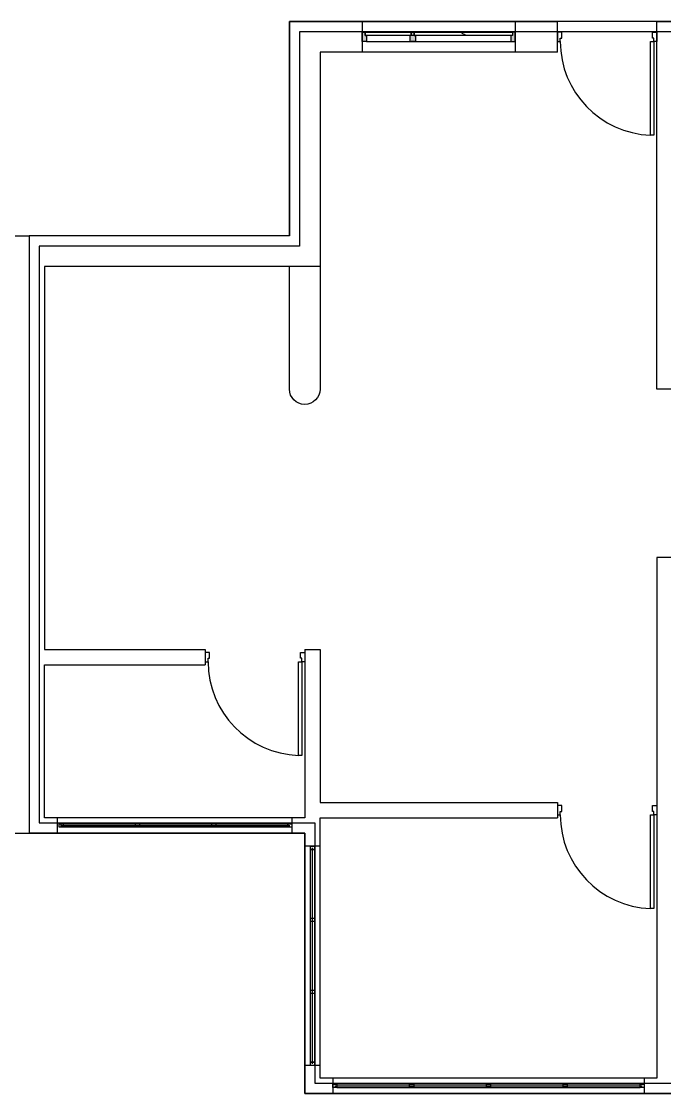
# Model space of a CAD drawing. Header units: inches. Extents: x 9745481 to 9746597, y 8297765 to 8298846.
# Drawn here: x 9746036.3 to 9746288.3, y 8297765.5 to 8298185.5 of the extents above; entities that cross this region are included whole.
import ezdxf

# ---------------------------------------------------------------- set-up
doc = ezdxf.new("R2010")
doc.units = ezdxf.units.IN
doc.header["$MEASUREMENT"] = 0
doc.layers.add('door', color=7, linetype='Continuous')
doc.layers.add('wall', color=7, linetype='Continuous')

# ---------------------------------------------------------------- blocks, each defined once
blk = doc.blocks.new('*U5')
at = {"layer": 'door'}
for points in [[(-37.31, 1.83), (-39, 1.83), (-39, -1.83), (-37.86, -1.83), (-37.86, -0.49), (-37.31, -0.49), (-37.31, 1.83)], [(-1.69, 1.83), (0, 1.83), (0, -1.83), (-1.14, -1.83), (-1.14, -0.49), (-1.69, -0.49), (-1.69, 1.83)]]:
    blk.add_lwpolyline(points, dxfattribs=at)
blk.add_lwpolyline([(-1.14, -1.83), (-1.14, -38.55), (-2.48, -38.55), (-2.48, -1.83)], close=True, dxfattribs=at)
blk.add_arc((-1.14, -1.83), 36.72, 180, 267.9101, dxfattribs=at)
blk = doc.blocks.new('5 feet window')
at = {"layer": 'door'}
h = blk.add_hatch(color=256, dxfattribs=at)
h.dxf.hatch_style = 1
h.paths.add_polyline_path([(-28.31, 2.32), (-28.86, 2.32), (-28.86, 3.66), (-30, 3.66), (-30, 0), (-29.06, 0), (-28.31, 0)])
h.paths.add_polyline_path([(-9.07, 2.32), (-9.62, 2.32), (-11.31, 2.32), (-11.31, 0), (-10.56, 0), (-9.07, 0)])
h.paths.add_polyline_path([(-9.62, 3.66), (-10.76, 3.66), (-10.76, 2.32), (-9.62, 2.32)])
h.paths.add_polyline_path([(30, 3.66), (28.86, 3.66), (28.86, 2.32), (28.31, 2.32), (28.31, 0), (29.06, 0), (30, 0)])
for p, q in [((-30, 7.83), (-30, -4.17)), ((30, 7.83), (30, -4.17)), ((-28.86, 2.32), (-28.86, 3.66)), ((-28.31, 2.32), (-28.86, 2.32)), ((-28.31, 0), (28.31, 0)), ((-9.07, 2.32), (-11.31, 2.32)), ((-10.76, 3.66), (-9.62, 3.66)), ((-9.62, 2.32), (-9.62, 3.66)), ((9.02, 3.66), (9.02, 3.29)), ((10.22, 2.69), (10.22, 2.32)), ((28.86, 2.32), (28.31, 2.32)), ((28.86, 3.66), (28.86, 2.32))]:
    blk.add_line(p, q, dxfattribs=at)
for points in [[(-29.06, 0), (-30, 0), (-30, 3.66), (-28.86, 3.66), (-28.86, 2.32), (-28.31, 2.32), (-28.31, 0), (-29.06, 0)], [(-9.62, 2.32), (-9.62, 3.66), (-10.76, 3.66), (-10.76, 2.32), (-11.31, 2.32), (-11.31, 0), (-10.56, 0)], [(-10.76, 2.32), (-10.76, 3.66), (-9.62, 3.66), (-9.62, 2.32), (-9.07, 2.32), (-9.07, 0), (-9.82, 0)], [(9.02, 3.66), (9.02, 3.29), (10.22, 2.69), (10.22, 2.32)], [(29.06, 0), (30, 0), (30, 3.66), (28.86, 3.66), (28.86, 2.32), (28.31, 2.32), (28.31, 0), (29.06, 0)], [(-9.82, 0), (-10.76, 0)], [(-10.56, 0), (-9.62, 0)]]:
    blk.add_lwpolyline(points, dxfattribs=at)
for points in [[(-28.86, 3.66), (-10.76, 3.66), (-10.76, 2.32), (-28.86, 2.32)], [(-9.62, 3.66), (28.86, 3.66), (28.86, 2.32), (-9.62, 2.32)]]:
    blk.add_lwpolyline(points, close=True, dxfattribs=at)
for p in [(-9.62, 3.66), (9.62, 3.66)]:
    blk.add_point(p, dxfattribs=at)
blk = doc.blocks.new('*U14')
at = {"layer": 'door'}
blk.add_lwpolyline([(-0.8, 0.65), (0.8, 0.65), (0.8, -0.65), (-0.8, -0.65)], close=True, dxfattribs=at)
blk = doc.blocks.new('*U15')
at = {"layer": 'door', "color": 0, "linetype": 'ByBlock', "lineweight": -2, "transparency": 16777216}
for p in [(9746051.93, 8297870.51), (9746081.8, 8297870.51), (9746111.67, 8297870.51), (9746141.53, 8297870.51)]:
    blk.add_blockref('*U14', p, dxfattribs=at)
blk = doc.blocks.new('*U16')
at = {"layer": 'door'}
blk.add_lwpolyline([(0.65, 0.8), (0.65, -0.8), (-0.65, -0.8), (-0.65, 0.8)], close=True, dxfattribs=at)
blk = doc.blocks.new('*U17')
at = {"layer": 'door', "color": 0, "linetype": 'ByBlock', "lineweight": -2, "transparency": 16777216, "rotation": 90}
for p in [(9746150.4, 8297861.71), (9746150.4, 8297833.53), (9746150.4, 8297805.35), (9746150.4, 8297777.16)]:
    blk.add_blockref('*U16', p, dxfattribs=at)
blk = doc.blocks.new('*U18')
at = {"layer": 'door'}
blk.add_lwpolyline([(-0.8, 0.65), (0.8, 0.65), (0.8, -0.65), (-0.8, -0.65)], close=True, dxfattribs=at)
blk = doc.blocks.new('*U19')
at = {"layer": 'door', "color": 0, "linetype": 'ByBlock', "lineweight": -2, "transparency": 16777216}
for p in [(9746159.13, 8297768.51), (9746189.23, 8297768.51), (9746219.33, 8297768.51), (9746249.43, 8297768.51), (9746279.53, 8297768.51)]:
    blk.add_blockref('*U18', p, dxfattribs=at)
blk = doc.blocks.new('*U196')
at = {"layer": 'door'}
blk.add_lwpolyline([(-0.8, 0.65), (0.8, 0.65), (0.8, -0.65), (-0.8, -0.65)], close=True, dxfattribs=at)
blk = doc.blocks.new('*U197')
at = {"layer": 'door', "color": 0, "linetype": 'ByBlock', "lineweight": -2, "transparency": 16777216}
for p in [(9746051.93, 8297870.51, 120), (9746081.8, 8297870.51, 120), (9746111.67, 8297870.51, 120), (9746141.53, 8297870.51, 120)]:
    blk.add_blockref('*U196', p, dxfattribs=at)
blk = doc.blocks.new('*U198')
at = {"layer": 'door'}
blk.add_lwpolyline([(0.65, 0.8), (0.65, -0.8), (-0.65, -0.8), (-0.65, 0.8)], close=True, dxfattribs=at)
blk = doc.blocks.new('*U199')
at = {"layer": 'door', "color": 0, "linetype": 'ByBlock', "lineweight": -2, "transparency": 16777216, "rotation": 90}
for p in [(9746150.4, 8297861.71, 120), (9746150.4, 8297833.53, 120), (9746150.4, 8297805.35, 120), (9746150.4, 8297777.16, 120)]:
    blk.add_blockref('*U198', p, dxfattribs=at)
blk = doc.blocks.new('*U200')
at = {"layer": 'door'}
blk.add_lwpolyline([(-0.8, 0.65), (0.8, 0.65), (0.8, -0.65), (-0.8, -0.65)], close=True, dxfattribs=at)
blk = doc.blocks.new('*U201')
at = {"layer": 'door', "color": 0, "linetype": 'ByBlock', "lineweight": -2, "transparency": 16777216}
for p in [(9746159.13, 8297768.51, 120), (9746189.23, 8297768.51, 120), (9746219.33, 8297768.51, 120), (9746249.43, 8297768.51, 120), (9746279.53, 8297768.51, 120)]:
    blk.add_blockref('*U200', p, dxfattribs=at)
blk = doc.blocks.new('*U274')
at = {"layer": 'door'}
blk.add_lwpolyline([(-0.8, 0.65), (0.8, 0.65), (0.8, -0.65), (-0.8, -0.65)], close=True, dxfattribs=at)
blk = doc.blocks.new('*U275')
at = {"layer": 'door', "color": 0, "linetype": 'ByBlock', "lineweight": -2, "transparency": 16777216}
for p in [(9746051.93, 8297870.51, 240), (9746081.8, 8297870.51, 240), (9746111.67, 8297870.51, 240), (9746141.53, 8297870.51, 240)]:
    blk.add_blockref('*U274', p, dxfattribs=at)
blk = doc.blocks.new('*U276')
at = {"layer": 'door'}
blk.add_lwpolyline([(0.65, 0.8), (0.65, -0.8), (-0.65, -0.8), (-0.65, 0.8)], close=True, dxfattribs=at)
blk = doc.blocks.new('*U277')
at = {"layer": 'door', "color": 0, "linetype": 'ByBlock', "lineweight": -2, "transparency": 16777216, "rotation": 90}
for p in [(9746150.4, 8297861.71, 240), (9746150.4, 8297833.53, 240), (9746150.4, 8297805.35, 240), (9746150.4, 8297777.16, 240)]:
    blk.add_blockref('*U276', p, dxfattribs=at)
blk = doc.blocks.new('*U278')
at = {"layer": 'door'}
blk.add_lwpolyline([(-0.8, 0.65), (0.8, 0.65), (0.8, -0.65), (-0.8, -0.65)], close=True, dxfattribs=at)
blk = doc.blocks.new('*U279')
at = {"layer": 'door', "color": 0, "linetype": 'ByBlock', "lineweight": -2, "transparency": 16777216}
for p in [(9746159.13, 8297768.51, 240), (9746189.23, 8297768.51, 240), (9746219.33, 8297768.51, 240), (9746249.43, 8297768.51, 240), (9746279.53, 8297768.51, 240)]:
    blk.add_blockref('*U278', p, dxfattribs=at)
blk = doc.blocks.new('*U352')
at = {"layer": 'door'}
blk.add_lwpolyline([(-0.8, 0.65), (0.8, 0.65), (0.8, -0.65), (-0.8, -0.65)], close=True, dxfattribs=at)
blk = doc.blocks.new('*U353')
at = {"layer": 'door', "color": 0, "linetype": 'ByBlock', "lineweight": -2, "transparency": 16777216}
for p in [(9746051.93, 8297870.51, 360), (9746081.8, 8297870.51, 360), (9746111.67, 8297870.51, 360), (9746141.53, 8297870.51, 360)]:
    blk.add_blockref('*U352', p, dxfattribs=at)
blk = doc.blocks.new('*U354')
at = {"layer": 'door'}
blk.add_lwpolyline([(0.65, 0.8), (0.65, -0.8), (-0.65, -0.8), (-0.65, 0.8)], close=True, dxfattribs=at)
blk = doc.blocks.new('*U355')
at = {"layer": 'door', "color": 0, "linetype": 'ByBlock', "lineweight": -2, "transparency": 16777216, "rotation": 90}
for p in [(9746150.4, 8297861.71, 360), (9746150.4, 8297833.53, 360), (9746150.4, 8297805.35, 360), (9746150.4, 8297777.16, 360)]:
    blk.add_blockref('*U354', p, dxfattribs=at)
blk = doc.blocks.new('*U356')
at = {"layer": 'door'}
blk.add_lwpolyline([(-0.8, 0.65), (0.8, 0.65), (0.8, -0.65), (-0.8, -0.65)], close=True, dxfattribs=at)
blk = doc.blocks.new('*U357')
at = {"layer": 'door', "color": 0, "linetype": 'ByBlock', "lineweight": -2, "transparency": 16777216}
for p in [(9746159.13, 8297768.51, 360), (9746189.23, 8297768.51, 360), (9746219.33, 8297768.51, 360), (9746249.43, 8297768.51, 360), (9746279.53, 8297768.51, 360)]:
    blk.add_blockref('*U356', p, dxfattribs=at)
blk = doc.blocks.new('*U430')
at = {"layer": 'door'}
blk.add_lwpolyline([(-0.8, 0.65), (0.8, 0.65), (0.8, -0.65), (-0.8, -0.65)], close=True, dxfattribs=at)
blk = doc.blocks.new('*U431')
at = {"layer": 'door', "color": 0, "linetype": 'ByBlock', "lineweight": -2, "transparency": 16777216}
for p in [(9746051.93, 8297870.51, 480), (9746081.8, 8297870.51, 480), (9746111.67, 8297870.51, 480), (9746141.53, 8297870.51, 480)]:
    blk.add_blockref('*U430', p, dxfattribs=at)
blk = doc.blocks.new('*U432')
at = {"layer": 'door'}
blk.add_lwpolyline([(0.65, 0.8), (0.65, -0.8), (-0.65, -0.8), (-0.65, 0.8)], close=True, dxfattribs=at)
blk = doc.blocks.new('*U433')
at = {"layer": 'door', "color": 0, "linetype": 'ByBlock', "lineweight": -2, "transparency": 16777216, "rotation": 90}
for p in [(9746150.4, 8297861.71, 480), (9746150.4, 8297833.53, 480), (9746150.4, 8297805.35, 480), (9746150.4, 8297777.16, 480)]:
    blk.add_blockref('*U432', p, dxfattribs=at)
blk = doc.blocks.new('*U434')
at = {"layer": 'door'}
blk.add_lwpolyline([(-0.8, 0.65), (0.8, 0.65), (0.8, -0.65), (-0.8, -0.65)], close=True, dxfattribs=at)
blk = doc.blocks.new('*U435')
at = {"layer": 'door', "color": 0, "linetype": 'ByBlock', "lineweight": -2, "transparency": 16777216}
for p in [(9746159.13, 8297768.51, 480), (9746189.23, 8297768.51, 480), (9746219.33, 8297768.51, 480), (9746249.43, 8297768.51, 480), (9746279.53, 8297768.51, 480)]:
    blk.add_blockref('*U434', p, dxfattribs=at)

msp = doc.modelspace()

# ---------------------------------------------------------------- linework, layer by layer
for p, q in [((9746597.35, 8298185.53), (9746141.32, 8298185.53)), ((9746597.35, 8298185.53, 120), (9746141.32, 8298185.53, 120)), ((9746597.35, 8298185.53, 240), (9746141.32, 8298185.53, 240)), ((9746597.35, 8298185.53, 360), (9746141.32, 8298185.53, 360)), ((9746597.35, 8298185.53, 480), (9746141.32, 8298185.53, 480)), ((9746141.32, 8298101.53), (9746039.32, 8298101.53)), ((9746039.32, 8298101.53), (9746039.32, 8297867.5)), ((9746141.32, 8298101.53, 120), (9746039.32, 8298101.53, 120)), ((9746039.32, 8298101.53, 120), (9746039.32, 8297867.5, 120)), ((9746141.32, 8298101.53, 240), (9746039.32, 8298101.53, 240)), ((9746039.32, 8298101.53, 240), (9746039.32, 8297867.5, 240)), ((9746141.32, 8298101.53, 360), (9746039.32, 8298101.53, 360)), ((9746039.32, 8298101.53, 360), (9746039.32, 8297867.5, 360)), ((9746141.32, 8298101.53, 480), (9746039.32, 8298101.53, 480)), ((9746039.32, 8298101.53, 480), (9746039.32, 8297867.5, 480)), ((9746039.33, 8298101.51), (9746039.33, 8297867.51)), ((9746039.33, 8298101.51, 120), (9746039.33, 8297867.51, 120)), ((9746039.33, 8298101.51, 240), (9746039.33, 8297867.51, 240)), ((9746039.33, 8298101.51, 360), (9746039.33, 8297867.51, 360)), ((9746039.33, 8298101.51, 480), (9746039.33, 8297867.51, 480)), ((9746039.32, 8297867.5), (9746147.32, 8297867.5)), ((9746039.32, 8297867.5, 120), (9746147.32, 8297867.5, 120)), ((9746039.32, 8297867.5, 240), (9746147.32, 8297867.5, 240)), ((9746039.32, 8297867.5, 360), (9746147.32, 8297867.5, 360)), ((9746039.32, 8297867.5, 480), (9746147.32, 8297867.5, 480)), ((9746147.32, 8297867.5), (9746147.32, 8297765.5)), ((9746147.32, 8297867.5, 120), (9746147.32, 8297765.5, 120)), ((9746147.32, 8297867.5, 240), (9746147.32, 8297765.5, 240)), ((9746147.32, 8297867.5, 360), (9746147.32, 8297765.5, 360)), ((9746147.32, 8297867.5, 480), (9746147.32, 8297765.5, 480)), ((9746147.32, 8297765.5), (9746435.35, 8297765.5)), ((9746147.32, 8297765.5, 120), (9746435.35, 8297765.5, 120)), ((9746147.32, 8297765.5, 240), (9746435.35, 8297765.5, 240)), ((9746147.32, 8297765.5, 360), (9746435.35, 8297765.5, 360)), ((9746147.32, 8297765.5, 480), (9746435.35, 8297765.5, 480))]:
    msp.add_line(p, q)
for points in [[(9746141.33, 8298185.51), (9746141.32, 8298101.53), (9746039.33, 8298101.53), (9746039.33, 8297867.5), (9746147.32, 8297867.5), (9746147.32, 8297765.5), (9746435.35, 8297765.5), (9746435.35, 8297837.5), (9746525.33, 8297837.5), (9746525.33, 8297861.5), (9746597.33, 8297861.51), (9746597.33, 8298185.53), (9746141.33, 8298185.51)], [(9746039.33, 8297867.51), (9746147.33, 8297867.51), (9746147.33, 8297765.51), (9746435.33, 8297765.51), (9746435.33, 8297837.51), (9746525.33, 8297837.51), (9746525.33, 8297861.51), (9746597.33, 8297861.51), (9746597.33, 8298185.51), (9746141.33, 8298185.51), (9746141.33, 8298101.51), (9746039.33, 8298101.51), (9746039.33, 8297867.51), (9746147.33, 8297867.51), (9746147.33, 8297765.51)], [(9746141.33, 8298185.51), (9746141.33, 8298101.51), (9746039.33, 8298101.51), (9746039.33, 8297867.51), (9746039.33, 8297867.51), (9746147.33, 8297867.51), (9746147.33, 8297765.51), (9746435.33, 8297765.51), (9746435.33, 8297837.51), (9746525.33, 8297837.51), (9746525.33, 8297861.51), (9746597.33, 8297861.51), (9746597.33, 8298185.51), (9746597.33, 8298185.51), (9746141.33, 8298185.51)]]:
    msp.add_lwpolyline(points)
for points, elevation in [([(9746141.33, 8298185.51), (9746141.32, 8298101.53), (9746039.33, 8298101.53), (9746039.33, 8297867.5), (9746147.32, 8297867.5), (9746147.32, 8297765.5), (9746435.35, 8297765.5), (9746435.35, 8297837.5), (9746525.33, 8297837.5), (9746525.33, 8297861.5), (9746597.33, 8297861.51), (9746597.33, 8298185.53), (9746141.33, 8298185.51)], 120), ([(9746141.33, 8298185.51), (9746141.32, 8298101.53), (9746039.33, 8298101.53), (9746039.33, 8297867.5), (9746147.32, 8297867.5), (9746147.32, 8297765.5), (9746435.35, 8297765.5), (9746435.35, 8297837.5), (9746525.33, 8297837.5), (9746525.33, 8297861.5), (9746597.33, 8297861.51), (9746597.33, 8298185.53), (9746141.33, 8298185.51)], 240), ([(9746141.33, 8298185.51), (9746141.32, 8298101.53), (9746039.33, 8298101.53), (9746039.33, 8297867.5), (9746147.32, 8297867.5), (9746147.32, 8297765.5), (9746435.35, 8297765.5), (9746435.35, 8297837.5), (9746525.33, 8297837.5), (9746525.33, 8297861.5), (9746597.33, 8297861.51), (9746597.33, 8298185.53), (9746141.33, 8298185.51)], 360), ([(9746141.33, 8298185.51), (9746141.32, 8298101.53), (9746039.33, 8298101.53), (9746039.33, 8297867.5), (9746147.32, 8297867.5), (9746147.32, 8297765.5), (9746435.35, 8297765.5), (9746435.35, 8297837.5), (9746525.33, 8297837.5), (9746525.33, 8297861.5), (9746597.33, 8297861.51), (9746597.33, 8298185.53), (9746141.33, 8298185.51)], 480), ([(9746039.33, 8297867.51), (9746147.33, 8297867.51), (9746147.33, 8297765.51), (9746435.33, 8297765.51), (9746435.33, 8297837.51), (9746525.33, 8297837.51), (9746525.33, 8297861.51), (9746597.33, 8297861.51), (9746597.33, 8298185.51), (9746141.33, 8298185.51), (9746141.33, 8298101.51), (9746039.33, 8298101.51), (9746039.33, 8297867.51), (9746147.33, 8297867.51), (9746147.33, 8297765.51)], 120), ([(9746141.33, 8298185.51), (9746141.33, 8298101.51), (9746039.33, 8298101.51), (9746039.33, 8297867.51), (9746039.33, 8297867.51), (9746147.33, 8297867.51), (9746147.33, 8297765.51), (9746435.33, 8297765.51), (9746435.33, 8297837.51), (9746525.33, 8297837.51), (9746525.33, 8297861.51), (9746597.33, 8297861.51), (9746597.33, 8298185.51), (9746597.33, 8298185.51), (9746141.33, 8298185.51)], 120), ([(9746039.33, 8297867.51), (9746147.33, 8297867.51), (9746147.33, 8297765.51), (9746435.33, 8297765.51), (9746435.33, 8297837.51), (9746525.33, 8297837.51), (9746525.33, 8297861.51), (9746597.33, 8297861.51), (9746597.33, 8298185.51), (9746141.33, 8298185.51), (9746141.33, 8298101.51), (9746039.33, 8298101.51), (9746039.33, 8297867.51), (9746147.33, 8297867.51), (9746147.33, 8297765.51)], 240), ([(9746141.33, 8298185.51), (9746141.33, 8298101.51), (9746039.33, 8298101.51), (9746039.33, 8297867.51), (9746039.33, 8297867.51), (9746147.33, 8297867.51), (9746147.33, 8297765.51), (9746435.33, 8297765.51), (9746435.33, 8297837.51), (9746525.33, 8297837.51), (9746525.33, 8297861.51), (9746597.33, 8297861.51), (9746597.33, 8298185.51), (9746597.33, 8298185.51), (9746141.33, 8298185.51)], 240), ([(9746039.33, 8297867.51), (9746147.33, 8297867.51), (9746147.33, 8297765.51), (9746435.33, 8297765.51), (9746435.33, 8297837.51), (9746525.33, 8297837.51), (9746525.33, 8297861.51), (9746597.33, 8297861.51), (9746597.33, 8298185.51), (9746141.33, 8298185.51), (9746141.33, 8298101.51), (9746039.33, 8298101.51), (9746039.33, 8297867.51), (9746147.33, 8297867.51), (9746147.33, 8297765.51)], 360), ([(9746141.33, 8298185.51), (9746141.33, 8298101.51), (9746039.33, 8298101.51), (9746039.33, 8297867.51), (9746039.33, 8297867.51), (9746147.33, 8297867.51), (9746147.33, 8297765.51), (9746435.33, 8297765.51), (9746435.33, 8297837.51), (9746525.33, 8297837.51), (9746525.33, 8297861.51), (9746597.33, 8297861.51), (9746597.33, 8298185.51), (9746597.33, 8298185.51), (9746141.33, 8298185.51)], 360), ([(9746039.33, 8297867.51), (9746147.33, 8297867.51), (9746147.33, 8297765.51), (9746435.33, 8297765.51), (9746435.33, 8297837.51), (9746525.33, 8297837.51), (9746525.33, 8297861.51), (9746597.33, 8297861.51), (9746597.33, 8298185.51), (9746141.33, 8298185.51), (9746141.33, 8298101.51), (9746039.33, 8298101.51), (9746039.33, 8297867.51), (9746147.33, 8297867.51), (9746147.33, 8297765.51)], 480), ([(9746141.33, 8298185.51), (9746141.33, 8298101.51), (9746039.33, 8298101.51), (9746039.33, 8297867.51), (9746039.33, 8297867.51), (9746147.33, 8297867.51), (9746147.33, 8297765.51), (9746435.33, 8297765.51), (9746435.33, 8297837.51), (9746525.33, 8297837.51), (9746525.33, 8297861.51), (9746597.33, 8297861.51), (9746597.33, 8298185.51), (9746597.33, 8298185.51), (9746141.33, 8298185.51)], 480)]:
    msp.add_lwpolyline(points, dxfattribs=dict(elevation=elevation))
at = {"extrusion": (-1, 0, 0), "elevation": -9746141.33}
for points in [[(-8298185.51, 0), (-8298101.51, 0)], [(-8298185.51, 120), (-8298101.51, 120)], [(-8298185.51, 240), (-8298101.51, 240)], [(-8298185.51, 360), (-8298101.51, 360)], [(-8298185.51, 480), (-8298101.51, 480)]]:
    msp.add_lwpolyline(points, dxfattribs=at)
msp.add_lwpolyline([(9746145.33, 8298181.51), (9746145.33, 8298097.51), (9746043.33, 8298097.51), (9746043.33, 8297871.51), (9746151.33, 8297871.51), (9746151.33, 8297769.51), (9746431.33, 8297769.51), (9746431.33, 8297841.51), (9746521.33, 8297841.51), (9746521.33, 8297865.51), (9746593.33, 8297865.51), (9746593.33, 8298181.51)], close=True)
for elevation in [120, 240, 360, 480]:
    msp.add_lwpolyline([(9746145.33, 8298181.51), (9746145.33, 8298097.51), (9746043.33, 8298097.51), (9746043.33, 8297871.51), (9746151.33, 8297871.51), (9746151.33, 8297769.51), (9746431.33, 8297769.51), (9746431.33, 8297841.51), (9746521.33, 8297841.51), (9746521.33, 8297865.51), (9746593.33, 8297865.51), (9746593.33, 8298181.51)], close=True, dxfattribs=dict(elevation=elevation))
at = {"layer": 'door'}
for p, q in [((9746050.33, 8297873.51), (9746050.33, 8297867.51)), ((9746050.33, 8297873.51, 120), (9746050.33, 8297867.51, 120)), ((9746050.33, 8297873.51, 240), (9746050.33, 8297867.51, 240)), ((9746050.33, 8297873.51, 360), (9746050.33, 8297867.51, 360)), ((9746050.33, 8297873.51, 480), (9746050.33, 8297867.51, 480)), ((9746142.33, 8297873.51), (9746142.33, 8297867.51)), ((9746142.33, 8297873.51, 120), (9746142.33, 8297867.51, 120)), ((9746142.33, 8297873.51, 240), (9746142.33, 8297867.51, 240)), ((9746142.33, 8297873.51, 360), (9746142.33, 8297867.51, 360)), ((9746142.33, 8297873.51, 480), (9746142.33, 8297867.51, 480)), ((9746051.93, 8297870.51), (9746141.53, 8297870.51)), ((9746051.93, 8297870.51, 120), (9746141.53, 8297870.51, 120)), ((9746051.93, 8297870.51, 240), (9746141.53, 8297870.51, 240)), ((9746051.93, 8297870.51, 360), (9746141.53, 8297870.51, 360)), ((9746051.93, 8297870.51, 480), (9746141.53, 8297870.51, 480)), ((9746147.33, 8297862.51), (9746153.33, 8297862.51)), ((9746147.33, 8297862.51, 120), (9746153.33, 8297862.51, 120)), ((9746147.33, 8297862.51, 240), (9746153.33, 8297862.51, 240)), ((9746147.33, 8297862.51, 360), (9746153.33, 8297862.51, 360)), ((9746147.33, 8297862.51, 480), (9746153.33, 8297862.51, 480)), ((9746150.4, 8297777.16), (9746150.4, 8297861.71)), ((9746150.4, 8297777.16, 120), (9746150.4, 8297861.71, 120)), ((9746150.4, 8297777.16, 240), (9746150.4, 8297861.71, 240)), ((9746150.4, 8297777.16, 360), (9746150.4, 8297861.71, 360)), ((9746150.4, 8297777.16, 480), (9746150.4, 8297861.71, 480)), ((9746153.33, 8297776.51), (9746147.33, 8297776.51)), ((9746153.33, 8297776.51, 120), (9746147.33, 8297776.51, 120)), ((9746153.33, 8297776.51, 240), (9746147.33, 8297776.51, 240)), ((9746153.33, 8297776.51, 360), (9746147.33, 8297776.51, 360)), ((9746153.33, 8297776.51, 480), (9746147.33, 8297776.51, 480)), ((9746158.33, 8297771.51), (9746158.33, 8297765.51)), ((9746158.33, 8297771.51, 120), (9746158.33, 8297765.51, 120)), ((9746158.33, 8297771.51, 240), (9746158.33, 8297765.51, 240)), ((9746158.33, 8297771.51, 360), (9746158.33, 8297765.51, 360)), ((9746158.33, 8297771.51, 480), (9746158.33, 8297765.51, 480)), ((9746280.33, 8297771.51), (9746280.33, 8297765.51)), ((9746280.33, 8297771.51, 120), (9746280.33, 8297765.51, 120)), ((9746280.33, 8297771.51, 240), (9746280.33, 8297765.51, 240)), ((9746280.33, 8297771.51, 360), (9746280.33, 8297765.51, 360)), ((9746280.33, 8297771.51, 480), (9746280.33, 8297765.51, 480)), ((9746159.13, 8297768.51), (9746279.53, 8297768.51)), ((9746159.13, 8297768.51, 120), (9746279.53, 8297768.51, 120)), ((9746159.13, 8297768.51, 240), (9746279.53, 8297768.51, 240)), ((9746159.13, 8297768.51, 360), (9746279.53, 8297768.51, 360)), ((9746159.13, 8297768.51, 480), (9746279.53, 8297768.51, 480))]:
    msp.add_line(p, q, dxfattribs=at)
for points in [[(9746051.93, 8297871.16), (9746140.73, 8297871.16), (9746140.73, 8297869.86), (9746051.93, 8297869.86)], [(9746149.6, 8297861.06), (9746151.2, 8297861.06), (9746151.2, 8297777.81), (9746149.6, 8297777.81)], [(9746159.93, 8297767.86), (9746278.73, 8297767.86), (9746278.73, 8297769.16), (9746159.93, 8297769.16)]]:
    msp.add_lwpolyline(points, close=True, dxfattribs=at)
for points, elevation in [([(9746051.93, 8297871.16), (9746140.73, 8297871.16), (9746140.73, 8297869.86), (9746051.93, 8297869.86)], 120), ([(9746051.93, 8297871.16), (9746140.73, 8297871.16), (9746140.73, 8297869.86), (9746051.93, 8297869.86)], 240), ([(9746051.93, 8297871.16), (9746140.73, 8297871.16), (9746140.73, 8297869.86), (9746051.93, 8297869.86)], 360), ([(9746051.93, 8297871.16), (9746140.73, 8297871.16), (9746140.73, 8297869.86), (9746051.93, 8297869.86)], 480), ([(9746149.6, 8297861.06), (9746151.2, 8297861.06), (9746151.2, 8297777.81), (9746149.6, 8297777.81)], 120), ([(9746149.6, 8297861.06), (9746151.2, 8297861.06), (9746151.2, 8297777.81), (9746149.6, 8297777.81)], 240), ([(9746149.6, 8297861.06), (9746151.2, 8297861.06), (9746151.2, 8297777.81), (9746149.6, 8297777.81)], 360), ([(9746149.6, 8297861.06), (9746151.2, 8297861.06), (9746151.2, 8297777.81), (9746149.6, 8297777.81)], 480), ([(9746159.93, 8297767.86), (9746278.73, 8297767.86), (9746278.73, 8297769.16), (9746159.93, 8297769.16)], 120), ([(9746159.93, 8297767.86), (9746278.73, 8297767.86), (9746278.73, 8297769.16), (9746159.93, 8297769.16)], 240), ([(9746159.93, 8297767.86), (9746278.73, 8297767.86), (9746278.73, 8297769.16), (9746159.93, 8297769.16)], 360), ([(9746159.93, 8297767.86), (9746278.73, 8297767.86), (9746278.73, 8297769.16), (9746159.93, 8297769.16)], 480)]:
    msp.add_lwpolyline(points, close=True, dxfattribs=dict(at, elevation=elevation))
at = {"layer": 'wall'}
for p, q in [((9746141.33, 8298101.51), (9746141.33, 8298185.51)), ((9746141.33, 8298185.51), (9746246.33, 8298185.51)), ((9746141.33, 8298101.51, 120), (9746141.33, 8298185.51, 120)), ((9746141.33, 8298185.51, 120), (9746246.33, 8298185.51, 120)), ((9746141.33, 8298101.51, 240), (9746141.33, 8298185.51, 240)), ((9746141.33, 8298185.51, 240), (9746246.33, 8298185.51, 240)), ((9746141.33, 8298101.51, 360), (9746141.33, 8298185.51, 360)), ((9746141.33, 8298185.51, 360), (9746246.33, 8298185.51, 360)), ((9746141.33, 8298101.51, 480), (9746141.33, 8298185.51, 480)), ((9746141.33, 8298185.51, 480), (9746246.33, 8298185.51, 480)), ((9746246.33, 8298173.51), (9746246.33, 8298185.51)), ((9746246.33, 8298173.51, 120), (9746246.33, 8298185.51, 120)), ((9746246.33, 8298173.51, 240), (9746246.33, 8298185.51, 240)), ((9746246.33, 8298173.51, 360), (9746246.33, 8298185.51, 360)), ((9746246.33, 8298173.51, 480), (9746246.33, 8298185.51, 480)), ((9746285.33, 8298185.51), (9746585.33, 8298185.51)), ((9746285.33, 8298185.51, 120), (9746585.33, 8298185.51, 120)), ((9746285.33, 8298185.51, 240), (9746585.33, 8298185.51, 240)), ((9746285.33, 8298185.51, 360), (9746585.33, 8298185.51, 360)), ((9746285.33, 8298185.51, 480), (9746585.33, 8298185.51, 480)), ((9745937.33, 8298101.51), (9746039.33, 8298101.51)), ((9745937.33, 8298101.51, 120), (9746039.33, 8298101.51, 120)), ((9745937.33, 8298101.51, 240), (9746039.33, 8298101.51, 240)), ((9745937.33, 8298101.51, 360), (9746039.33, 8298101.51, 360)), ((9745937.33, 8298101.51, 480), (9746039.33, 8298101.51, 480)), ((9746141.33, 8298101.51), (9746039.33, 8298101.51)), ((9746141.33, 8298101.51, 120), (9746039.33, 8298101.51, 120)), ((9746141.33, 8298101.51, 240), (9746039.33, 8298101.51, 240)), ((9746141.33, 8298101.51, 360), (9746039.33, 8298101.51, 360)), ((9746141.33, 8298101.51, 480), (9746039.33, 8298101.51, 480)), ((9746291.33, 8298041.51), (9746285.33, 8298041.51)), ((9746285.33, 8298041.51), (9746285.33, 8298041.51)), ((9746291.33, 8298041.51, 120), (9746285.33, 8298041.51, 120)), ((9746285.33, 8298041.51, 120), (9746285.33, 8298041.51, 120)), ((9746291.33, 8298041.51, 240), (9746285.33, 8298041.51, 240)), ((9746285.33, 8298041.51, 240), (9746285.33, 8298041.51, 240)), ((9746291.33, 8298041.51, 360), (9746285.33, 8298041.51, 360)), ((9746285.33, 8298041.51, 360), (9746285.33, 8298041.51, 360)), ((9746291.33, 8298041.51, 480), (9746285.33, 8298041.51, 480)), ((9746285.33, 8298041.51, 480), (9746285.33, 8298041.51, 480)), ((9746291.33, 8297975.51), (9746285.33, 8297975.51)), ((9746291.33, 8297975.51, 120), (9746285.33, 8297975.51, 120)), ((9746291.33, 8297975.51, 240), (9746285.33, 8297975.51, 240)), ((9746291.33, 8297975.51, 360), (9746285.33, 8297975.51, 360)), ((9746291.33, 8297975.51, 480), (9746285.33, 8297975.51, 480)), ((9746108.33, 8297939.51), (9746108.33, 8297933.51)), ((9746108.33, 8297939.51, 120), (9746108.33, 8297933.51, 120)), ((9746108.33, 8297939.51, 240), (9746108.33, 8297933.51, 240)), ((9746108.33, 8297939.51, 360), (9746108.33, 8297933.51, 360)), ((9746108.33, 8297939.51, 480), (9746108.33, 8297933.51, 480)), ((9746147.33, 8297939.51), (9746153.33, 8297939.51)), ((9746147.33, 8297939.51, 120), (9746153.33, 8297939.51, 120)), ((9746147.33, 8297939.51, 240), (9746153.33, 8297939.51, 240)), ((9746147.33, 8297939.51, 360), (9746153.33, 8297939.51, 360)), ((9746147.33, 8297939.51, 480), (9746153.33, 8297939.51, 480)), ((9746246.33, 8297879.51), (9746246.33, 8297873.51)), ((9746246.33, 8297879.51, 120), (9746246.33, 8297873.51, 120)), ((9746246.33, 8297879.51, 240), (9746246.33, 8297873.51, 240)), ((9746246.33, 8297879.51, 360), (9746246.33, 8297873.51, 360)), ((9746246.33, 8297879.51, 480), (9746246.33, 8297873.51, 480)), ((9745931.33, 8297867.51), (9746039.33, 8297867.51)), ((9745931.33, 8297867.51, 120), (9746039.33, 8297867.51, 120)), ((9745931.33, 8297867.51, 240), (9746039.33, 8297867.51, 240)), ((9745931.33, 8297867.51, 360), (9746039.33, 8297867.51, 360)), ((9745931.33, 8297867.51, 480), (9746039.33, 8297867.51, 480)), ((9746147.33, 8297867.51), (9746039.33, 8297867.51)), ((9746147.33, 8297867.51, 120), (9746039.33, 8297867.51, 120)), ((9746147.33, 8297867.51, 240), (9746039.33, 8297867.51, 240)), ((9746147.33, 8297867.51, 360), (9746039.33, 8297867.51, 360)), ((9746147.33, 8297867.51, 480), (9746039.33, 8297867.51, 480)), ((9746147.33, 8297765.51), (9746147.33, 8297867.51)), ((9746147.33, 8297765.51, 120), (9746147.33, 8297867.51, 120)), ((9746147.33, 8297765.51, 240), (9746147.33, 8297867.51, 240)), ((9746147.33, 8297765.51, 360), (9746147.33, 8297867.51, 360)), ((9746147.33, 8297765.51, 480), (9746147.33, 8297867.51, 480)), ((9746153.33, 8297765.51), (9746147.33, 8297765.51)), ((9746153.33, 8297765.51, 120), (9746147.33, 8297765.51, 120)), ((9746153.33, 8297765.51, 240), (9746147.33, 8297765.51, 240)), ((9746153.33, 8297765.51, 360), (9746147.33, 8297765.51, 360)), ((9746153.33, 8297765.51, 480), (9746147.33, 8297765.51, 480)), ((9746435.33, 8297765.51), (9746153.33, 8297765.51)), ((9746435.33, 8297765.51, 120), (9746153.33, 8297765.51, 120)), ((9746435.33, 8297765.51, 240), (9746153.33, 8297765.51, 240)), ((9746435.33, 8297765.51, 360), (9746153.33, 8297765.51, 360)), ((9746435.33, 8297765.51, 480), (9746153.33, 8297765.51, 480))]:
    msp.add_line(p, q, dxfattribs=at)
for points in [[(9746285.33, 8298041.51), (9746285.33, 8298185.51)], [(9746153.33, 8298089.51), (9746045.33, 8298089.51), (9746045.33, 8297939.51), (9746108.33, 8297939.51)], [(9746285.33, 8297975.51), (9746285.33, 8297771.51), (9746153.33, 8297771.51), (9746153.33, 8297873.51), (9746246.33, 8297873.51)], [(9746147.33, 8297939.51), (9746147.33, 8297873.51), (9746045.33, 8297873.51), (9746045.33, 8297933.51), (9746108.33, 8297933.51)], [(9746153.33, 8297939.51), (9746153.33, 8297879.51), (9746246.33, 8297879.51)]]:
    msp.add_lwpolyline(points, dxfattribs=at)
for points, elevation in [([(9746285.33, 8298041.51), (9746285.33, 8298185.51)], 120), ([(9746285.33, 8298041.51), (9746285.33, 8298185.51)], 240), ([(9746285.33, 8298041.51), (9746285.33, 8298185.51)], 360), ([(9746285.33, 8298041.51), (9746285.33, 8298185.51)], 480), ([(9746153.33, 8298089.51), (9746045.33, 8298089.51), (9746045.33, 8297939.51), (9746108.33, 8297939.51)], 120), ([(9746153.33, 8298089.51), (9746045.33, 8298089.51), (9746045.33, 8297939.51), (9746108.33, 8297939.51)], 240), ([(9746153.33, 8298089.51), (9746045.33, 8298089.51), (9746045.33, 8297939.51), (9746108.33, 8297939.51)], 360), ([(9746153.33, 8298089.51), (9746045.33, 8298089.51), (9746045.33, 8297939.51), (9746108.33, 8297939.51)], 480), ([(9746285.33, 8297975.51), (9746285.33, 8297771.51), (9746153.33, 8297771.51), (9746153.33, 8297873.51), (9746246.33, 8297873.51)], 120), ([(9746285.33, 8297975.51), (9746285.33, 8297771.51), (9746153.33, 8297771.51), (9746153.33, 8297873.51), (9746246.33, 8297873.51)], 240), ([(9746285.33, 8297975.51), (9746285.33, 8297771.51), (9746153.33, 8297771.51), (9746153.33, 8297873.51), (9746246.33, 8297873.51)], 360), ([(9746285.33, 8297975.51), (9746285.33, 8297771.51), (9746153.33, 8297771.51), (9746153.33, 8297873.51), (9746246.33, 8297873.51)], 480), ([(9746147.33, 8297939.51), (9746147.33, 8297873.51), (9746045.33, 8297873.51), (9746045.33, 8297933.51), (9746108.33, 8297933.51)], 120), ([(9746147.33, 8297939.51), (9746147.33, 8297873.51), (9746045.33, 8297873.51), (9746045.33, 8297933.51), (9746108.33, 8297933.51)], 240), ([(9746147.33, 8297939.51), (9746147.33, 8297873.51), (9746045.33, 8297873.51), (9746045.33, 8297933.51), (9746108.33, 8297933.51)], 360), ([(9746147.33, 8297939.51), (9746147.33, 8297873.51), (9746045.33, 8297873.51), (9746045.33, 8297933.51), (9746108.33, 8297933.51)], 480), ([(9746153.33, 8297939.51), (9746153.33, 8297879.51), (9746246.33, 8297879.51)], 120), ([(9746153.33, 8297939.51), (9746153.33, 8297879.51), (9746246.33, 8297879.51)], 240), ([(9746153.33, 8297939.51), (9746153.33, 8297879.51), (9746246.33, 8297879.51)], 360), ([(9746153.33, 8297939.51), (9746153.33, 8297879.51), (9746246.33, 8297879.51)], 480)]:
    msp.add_lwpolyline(points, dxfattribs=dict(at, elevation=elevation))
msp.add_lwpolyline([(9746246.33, 8298173.51), (9746153.33, 8298173.51), (9746153.33, 8298041.51, -1), (9746141.33, 8298041.51), (9746141.33, 8298089.51)], format="xyb", dxfattribs=at)
for elevation in [120, 240, 360, 480]:
    msp.add_lwpolyline([(9746246.33, 8298173.51), (9746153.33, 8298173.51), (9746153.33, 8298041.51, -1), (9746141.33, 8298041.51), (9746141.33, 8298089.51)], format="xyb", dxfattribs=dict(at, elevation=elevation))

# ---------------------------------------------------------------- block references
at = {"layer": 'door'}
for name, p in [('5 feet window', (9746199.83, 8298177.68)), ('5 feet window', (9746199.83, 8298177.68, 120)), ('5 feet window', (9746199.83, 8298177.68, 240)), ('5 feet window', (9746199.83, 8298177.68, 360)), ('5 feet window', (9746199.83, 8298177.68, 480)), ('*U5', (9746285.33, 8298179.51)), ('*U5', (9746285.33, 8298179.51, 120)), ('*U5', (9746285.33, 8298179.51, 240)), ('*U5', (9746285.33, 8298179.51, 360)), ('*U5', (9746285.33, 8298179.51, 480)), ('*U5', (9746147.33, 8297936.51)), ('*U5', (9746147.33, 8297936.51, 120)), ('*U5', (9746147.33, 8297936.51, 240)), ('*U5', (9746147.33, 8297936.51, 360)), ('*U5', (9746147.33, 8297936.51, 480)), ('*U5', (9746285.33, 8297876.51)), ('*U5', (9746285.33, 8297876.51, 120)), ('*U5', (9746285.33, 8297876.51, 240)), ('*U5', (9746285.33, 8297876.51, 360)), ('*U5', (9746285.33, 8297876.51, 480)), ('*U15', (0, 0)), ('*U197', (0, 0)), ('*U275', (0, 0)), ('*U353', (0, 0)), ('*U431', (0, 0)), ('*U17', (0, 0)), ('*U199', (0, 0)), ('*U277', (0, 0)), ('*U355', (0, 0)), ('*U433', (0, 0)), ('*U19', (0, 0)), ('*U201', (0, 0)), ('*U279', (0, 0)), ('*U357', (0, 0)), ('*U435', (0, 0))]:
    msp.add_blockref(name, p, dxfattribs=at)

doc.saveas('drawing.dxf')
